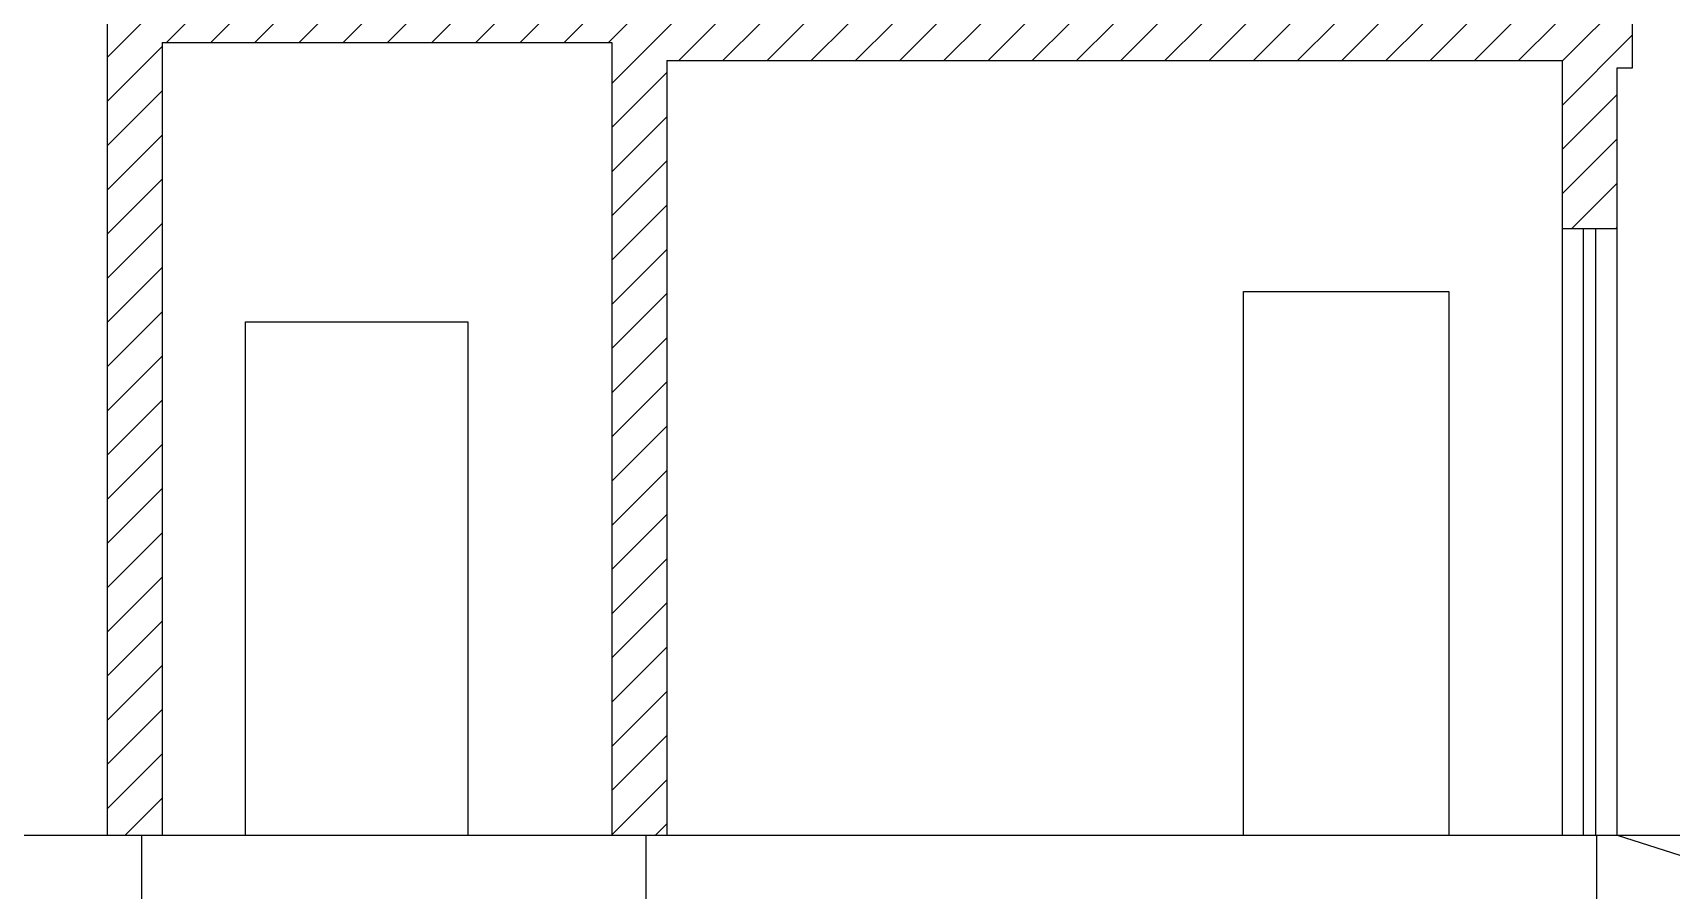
# Model space of a CAD drawing. Extents: x -20250 to 331240, y -699 to 63168.
# Drawn here: x 192385 to 198938, y 7645 to 11074 of the extents above; entities that cross this region are included whole.
import ezdxf

# ---------------------------------------------------------------- set-up
doc = ezdxf.new("R2010")
doc.units = 0
doc.header["$LTSCALE"] = 1000
doc.header["$MEASUREMENT"] = 0
for name, color, linetype in [('DOTE', 1, 'Continuous'), ('PUB_HATCH', 8, 'Continuous'), ('WALL', 9, 'Continuous'), ('窗', 4, 'Continuous')]:
    doc.layers.add(name, color=color, linetype=linetype)

msp = doc.modelspace()

# ---------------------------------------------------------------- hatches: boundary and pattern name
at = {"layer": 'PUB_HATCH'}
h = msp.add_hatch(dxfattribs=at)
h.set_pattern_fill('普通砖', color=256, scale=50, style=0)
h.set_pattern_definition([(45, (-59853.03, 80703.54), (-88.388383, 88.388383), [])])
h.paths.add_polyline_path([(198783.3, 11961.1), (198816.5, 11961.1), (198816.5, 12013.8), (198576.5, 12013.8), (198576.5, 11961.1), (198605.8, 11961.1), (198605.8, 11112.7), (194920.4, 11112.7), (194920.4, 12117.2), (194700.4, 12117.2), (194700.4, 11185.5), (192902.8, 11185.5), (192902.8, 13691.1), (194700.4, 13691.1), (194700.4, 13287.4), (194920.4, 13287.4), (194920.4, 13691.1), (195011.2, 13691.1), (195011.2, 13922.3), (194920.4, 13922.3), (194920.4, 13872.3), (192682.8, 13872.3), (192682.8, 13922.3), (192591.9, 13922.3), (192591.9, 13691.1), (192682.8, 13691.1), (192682.8, 7864.9), (192902.8, 7864.9), (192902.8, 11035.5), (194700.4, 11035.5), (194700.4, 7864.9), (194920.4, 7864.9), (194920.4, 10962.7), (198501.6, 10962.7), (198501.6, 10290.2), (198721.4, 10290.2), (198721.4, 10934.2), (198783.3, 10934.2)])

# ---------------------------------------------------------------- linework, layer by layer
at = {"layer": 'DOTE'}
for p, q in [((192819.7, 7864.9, 0), (192819.7, 7454.5, 0)), ((194837.3, 7864.9, 0), (194837.3, 7454.5, 0)), ((198638.3, 7864.9, 0), (198638.3, 7454.5, 0))]:
    msp.add_line(p, q, dxfattribs=at)
at = {"layer": 'DOTE', "elevation": 0}
msp.add_lwpolyline([(184518.5, 7864.9), (202243.7, 7864.9)], dxfattribs=at)
at = {"layer": 'WALL'}
for points in [[(198721.4, 7864.9, 0), (198721.4, 10934.2, 0), (198783.3, 10934.2, 0), (198783.3, 11961.1, 0), (198816.5, 11961.1, 0), (198816.5, 12013.8, 0), (198347.7, 12013.8, 0), (198347.7, 16387.6, 0), (198201.5, 16387.6, 0), (198201.5, 16744.3, 0), (188970.1, 16744.3, 0), (188970.1, 16387.6, 0), (188823.9, 16387.6, 0), (188823.9, 11881.3, 0), (188794.1, 11881.3, 0), (188794.1, 11839.2, 0), (188823.9, 11839.2, 0), (188823.9, 7848.1, 0), (189123.6, 7848.1, 0), (189123.6, 11719.5, 0), (190090.6, 11176.7, 0), (190789.2, 10855.7, 0), (191995, 10298.9, 0)], [(194920.4, 11112.7, 0), (194920.4, 13691.1, 0), (195011.2, 13691.1, 0), (195011.2, 13922.3, 0), (194920.4, 13922.3, 0), (194920.4, 13872.3, 0), (192682.8, 13872.3, 0), (192682.8, 13922.3, 0), (192591.9, 13922.3, 0), (192591.9, 13691.1, 0), (192682.8, 13691.1, 0), (192682.8, 7864.9, 0)], [(192902.8, 11035.5, 0), (192902.8, 7864.9, 0)], [(192902.8, 11035.5, 0), (194700.4, 11035.5, 0)], [(194700.4, 11035.5, 0), (194700.4, 7864.9, 0)], [(194920.4, 10962.7, 0), (194920.4, 7864.9, 0)], [(194920.4, 10962.7, 0), (198501.6, 10962.7, 0)], [(198501.6, 10962.7, 0), (198501.6, 7864.9, 0)], [(197227.6, 7864.9, 0), (197227.6, 10039.3, 0), (198048, 10039.3, 0), (198048, 7864.9, 0)], [(193236.2, 7864.9, 0), (193236.2, 9918.5, 0), (194124.4, 9918.5, 0), (194124.4, 7864.9, 0)], [(189123.6, 7864.9, 0), (198721.4, 7864.9, 0)], [(198721.4, 7864.9, 0), (199411, 7644.6, 0)]]:
    msp.add_polyline3d(points, dxfattribs=at)
at = {"layer": '窗'}
msp.add_lwpolyline([(198721.4, 10290.2), (198501.6, 10290.2), (198501.6, 7864.9), (198721.4, 7864.9)], close=True, dxfattribs=at)
for points in [[(198586.5, 7864.9), (198586.5, 10290.2)], [(198636.5, 7864.9), (198636.5, 10290.2)]]:
    msp.add_lwpolyline(points, dxfattribs=at)

doc.saveas('drawing.dxf')
